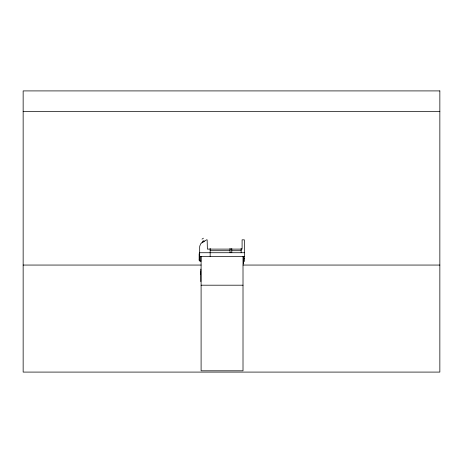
<?xml version="1.0" encoding="UTF-8"?>
<svg xmlns="http://www.w3.org/2000/svg" width="463" height="463" viewBox="0 0 463 463"><rect width="100%" height="100%" fill="white"/><g stroke="black" fill="none" stroke-linecap="round" stroke-linejoin="round"><path stroke-width="0.69" d="M201.99 239.157L203.442 238.19M202.429 241.443L203.57 240.691M201.827 242.676L204.357 240.997M23.15 111.456L439.85 111.456M210.15 250.709L230.047 250.709M231.772 250.709L241.148 250.709M199.68 252.729L244.337 252.729M199.68 256.467L244.337 256.467M244.337 258.765L243.671 258.765L243.671 261.508M199.061 260.038L199.68 260.038M201.023 261.12L199.68 261.12L199.68 247.508A9.445 9.445 0 0 1 199.79 246.061L200.768 243.648L206.515 239.834L207.146 239.834L207.372 249.106L242.091 249.106L242.091 239.834L244.337 239.834L244.337 261.508M23.15 265.056L201.116 265.056M243.075 265.056L439.85 265.056M201.098 285.196L243.011 285.196M243.382 256.467L243.382 264.003M243.011 256.467L243.011 370.805L201.098 370.805L201.098 256.467M241.148 248.295L241.148 252.729M231.772 248.295L231.772 252.729M230.047 248.295L230.047 252.729M210.15 248.295L210.15 256.467M200.809 256.467L200.809 261.12M200.809 269.09L200.809 281.614M200.612 271.949L200.612 274.362M199.148 253.701L199.148 260.148M439.85 90.91L23.15 90.91L23.15 372.09L439.85 372.09L439.85 90.91"/></g></svg>
